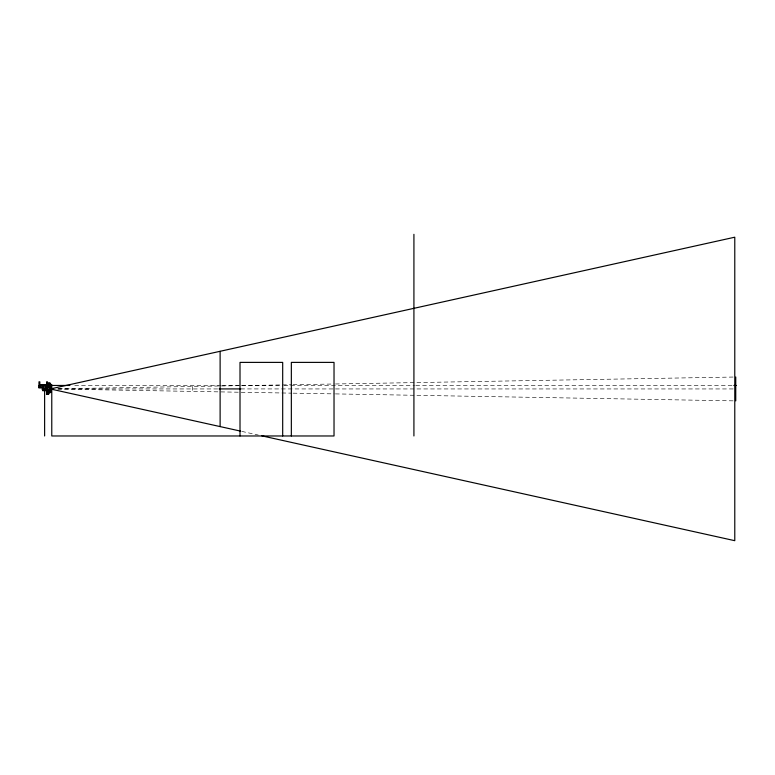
<?xml version="1.0" encoding="UTF-8"?>
<svg xmlns="http://www.w3.org/2000/svg" width="775" height="775" viewBox="0 0 775 775"><rect width="100%" height="100%" fill="white"/><g stroke="black" fill="none" stroke-linecap="round" stroke-linejoin="round"><path stroke-width="0.58" stroke-dasharray="3.88 2.91" d="M58.522 388.798L291.923 384.749M293.124 384.72L334.238 384.003M335.449 383.983L733.218 377.047M74.749 385.456L221.078 385.456M222.289 385.456L240.424 385.456M241.635 385.456L282.759 385.456M283.96 385.456L414.567 385.456M415.778 385.456L733.828 385.456M57.563 388.943L218.395 388.943M240.754 388.924L334.49 388.943M335.488 388.943L733.567 388.943M57.873 389.04L291.923 393.148M293.124 393.167L334.238 393.884M335.449 393.903L733.218 400.849M241.8 431.394L258.346 435.066M192.646 386.463L192.646 391.394"/><path stroke-width="1.16" d="M38.75 386.996L38.75 387.674L43.565 387.684L38.75 387.674L38.75 386.996L43.565 386.996M38.963 385.747L39.796 385.737L39.816 381.823L38.992 381.813L38.963 385.747L47.44 385.747L47.44 381.813L46.607 381.813L46.607 385.747L42.877 385.747L42.877 387.684M40.474 385.737L40.474 385.059M50.026 392.596L48.66 392.596L48.66 389.97L48.66 390.658L42.877 390.658L42.877 389.97L47.779 389.97M45.928 385.747L45.928 385.059M47.769 389.786L47.769 392.179M47.779 386.241L47.779 386.899L48.563 382.84L49.348 382.84L49.348 385.969M48.389 386.744L48.389 385.078L47.779 385.078L48.389 385.078L48.389 385.95L47.779 385.969L48.379 386.899L48.379 385.524L47.779 385.524M47.207 383.489L48.592 383.46M44.262 388.585L44.892 389.418L44.621 388.401M49.823 386.221L50.094 382.947L50.026 392.741L47.246 392.973M46.016 388.943L47.052 388.943M51.266 388.943L51.78 388.934M46.568 383.974L47.246 383.974M50.094 384.323L51.121 384.323L51.121 386.589L50.094 386.589M47.246 384.72L48.592 384.72M39.796 385.059L46.607 385.059L39.796 385.059L39.796 385.737M51.77 385.456L69.915 385.456M733.828 385.456L736.25 385.456M50.026 385.601L49.59 386.88M42.877 386.425L43.565 386.425M45.677 386.425L46.355 386.425M50.026 386.88L48.854 386.89L48.854 391.007L50.026 391.007M48.854 387.025L47.333 387.025L47.333 390.92L48.854 390.92M42.877 388.256L46.568 388.256L46.568 383.296M51.266 388.285L50.026 388.353L51.266 388.401M50.026 388.585L51.266 388.585M50.026 388.73L52.361 388.934M42.189 388.943L42.848 388.943M50.026 388.943L53.688 388.924M219.122 388.924L240.754 388.924M46.355 389.36L47.769 389.36M42.189 389.631L47.779 389.631M50.026 389.534L50.307 388.353M42.877 390.309L48.66 390.309M49.59 391.733L50.772 391.617M50.026 392.247L49.59 391.007M46.568 393.71L47.246 393.71M47.246 394.233L48.592 394.233M240.618 431.132L50.307 388.943L734.778 237.198L734.778 540.688L261.892 435.85M48.389 389.786L48.389 391.646L48.389 391.123M735.746 376.999L735.746 400.888M413.918 234.312L413.918 435.976M291.342 435.976L291.342 362.39L334.025 362.39L334.025 435.976L51.77 435.976L51.77 384.642M282.691 435.976L282.691 362.39L240.008 362.39L240.008 435.976M220.119 351.298L220.119 426.589M51.266 386.793L51.266 391.084M50.772 390.881L50.772 392.363M49.348 391.898L49.348 392.596M48.66 389.97L48.66 390.658M48.592 392.973L48.592 394.456M47.246 383.238L47.246 394.456M46.568 390.648L46.568 394.397M46.355 385.747L46.355 389.97M45.677 385.747L45.677 388.943M45.677 389.35L45.677 389.97M44.621 390.154L44.621 435.976M43.565 385.747L43.565 388.943M43.565 389.35L43.565 389.97M42.877 385.747L42.877 390.658M43.962 388.769C44.795 391.385 45.987 386.919 43.962 388.769"/></g></svg>
